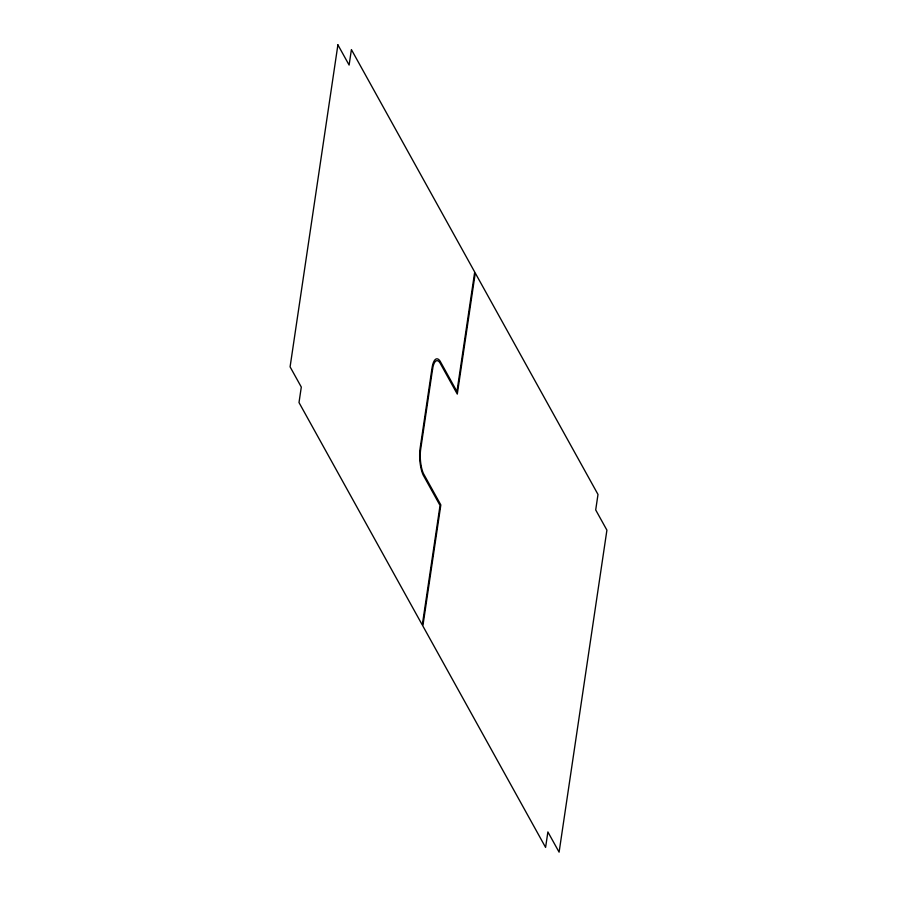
<?xml version="1.0" encoding="UTF-8"?>
<svg xmlns="http://www.w3.org/2000/svg" width="897" height="897" viewBox="0 0 897 897"><rect width="100%" height="100%" fill="white"/><g stroke="black" fill="none" stroke-linecap="round" stroke-linejoin="round"><path stroke-width="1.35" d="M337.9 44.85L290.09 366.851L301.302 387.067L299.004 402.551L422.296 624.985L440.046 505.46L423.149 474.984A20.384 6.526 86.1 0 1 420.144 448.085L432.029 368.028A20.384 6.526 86.1 0 1 440.057 361.054L456.954 391.529L474.704 272.015L351.411 49.593L349.112 65.066L337.9 44.85M432.589 369.037L420.704 449.094A18.534 5.931 86.1 0 0 423.429 473.549L440.831 504.933L422.857 625.994L545.589 847.407L547.888 831.934L559.1 852.15L606.91 530.149L595.698 509.933L597.996 494.449L475.264 273.036L457.291 394.086L439.889 362.702A18.534 5.931 86.1 0 0 432.589 369.037"/></g></svg>
